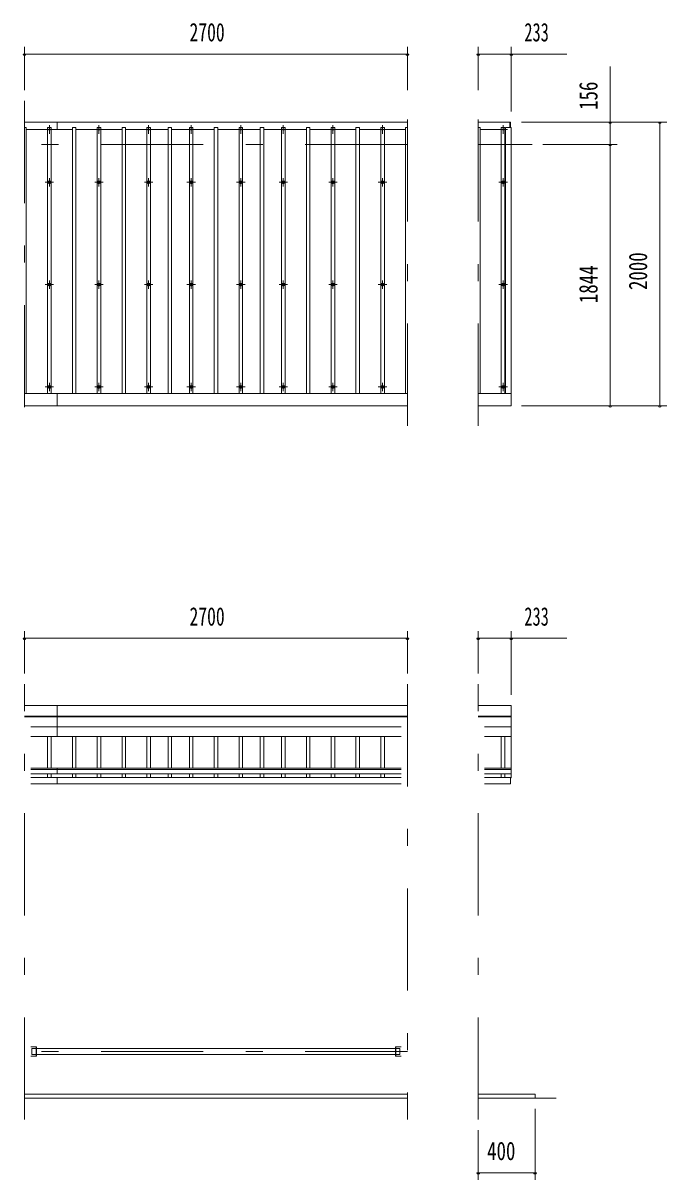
# Model space of a CAD drawing. Units: millimetres, scale not verified. Extents: x -25342 to 25343, y -10500 to 10500.
# Drawn here: x -10444 to -5904, y 1220 to 9377 of the extents above; entities that cross this region are included whole.
import ezdxf
from ezdxf.enums import TextEntityAlignment as Align

# ---------------------------------------------------------------- set-up
doc = ezdxf.new("R2010")
doc.units = ezdxf.units.MM
doc.header["$LTSCALE"] = 60
doc.linetypes.add('USER3', pattern=[24, 12, -5, 2, -5])
for name, color, linetype, lineweight in [('0-2_1-05BOLD', 7, 'Continuous', 18), ('0-3_1-25CENTER', 3, 'USER3', 18), ('0-4_1-45THIN', 4, 'Continuous', 18), ('0-5_1-55DIM', 3, 'Continuous', 18)]:
    doc.layers.add(name, color=color, linetype=linetype, lineweight=lineweight)
doc.styles.add('ＭＳ ゴシック', font='')
doc.styles.get('ＭＳ ゴシック').set_extended_font_data('MS Gothic')

msp = doc.modelspace()

# ---------------------------------------------------------------- linework, layer by layer
at = {"layer": '0-2_1-05BOLD'}
for p, q in [((-10434.14, 8677.67), (-7734.13, 8677.67)), ((-10204.13, 8626.18), (-10204.13, 8677.67)), ((-7011.13, 8641.19), (-7011.13, 8677.67)), ((-10434.14, 6765.11), (-7734.13, 6765.11)), ((-10204.13, 6677.67), (-10204.13, 6765.11)), ((-7234.13, 6765.11), (-7001.13, 6765.11)), ((-7734.13, 6677.67), (-10434.14, 6677.67)), ((-7734.13, 4563.67), (-10434.14, 4563.67)), ((-10434.14, 4488.53), (-7734.13, 4488.53)), ((-10204.13, 4345.48), (-10204.13, 4563.67)), ((-7234.13, 4563.67), (-7001.14, 4563.67)), ((-7234.13, 4488.53), (-7001.14, 4488.53)), ((-7734.13, 4484.46), (-10434.14, 4484.46)), ((-10389.59, 4414.97), (-7778.69, 4414.97)), ((-7001.13, 4484.46), (-7234.13, 4484.46)), ((-7001.14, 4414.97), (-7189.59, 4414.97)), ((-7778.69, 4345.48), (-10389.59, 4345.48)), ((-7189.59, 4345.48), (-7001.14, 4345.48)), ((-10389.59, 4123.86), (-7778.69, 4123.86)), ((-7778.69, 4113.43), (-10389.59, 4113.43)), ((-10389.59, 4083.82), (-7778.69, 4083.82)), ((-10204.13, 4123.86), (-10204.13, 4083.82)), ((-7001.14, 4123.86), (-7189.59, 4123.86)), ((-7189.59, 4113.43), (-7001.14, 4113.43)), ((-7001.14, 4083.82), (-7189.59, 4083.82)), ((-7778.69, 4057.49), (-10389.59, 4057.49)), ((-10389.59, 4012.49), (-7778.69, 4012.49)), ((-10204.13, 4057.49), (-10204.13, 4012.49)), ((-7189.59, 4057.49), (-7006.14, 4057.49)), ((-10352.79, 2157.67), (-10352.79, 2091.67)), ((-7818.69, 2146.02), (-10349.59, 2146.02)), ((-7815.49, 2091.67), (-7815.49, 2157.67)), ((-10349.59, 2091.67), (-10389.59, 2091.67)), ((-10349.59, 2103.32), (-7818.69, 2103.32)), ((-7815.49, 2103.32), (-7786.64, 2103.32)), ((-7734.13, 1824.67), (-10434.14, 1824.67)), ((-10434.14, 1794.67), (-7734.13, 1794.67)), ((-7234.13, 1794.67), (-6684.14, 1794.67))]:
    msp.add_line(p, q, dxfattribs=at)
for points in [[(-7234.13, 8677.67), (-7006.14, 8677.67), (-7006.14, 8641.19)], [(-7001.13, 8641.19), (-7001.13, 6677.67), (-7234.13, 6677.67)], [(-7041.14, 6765.11), (-7041.14, 8641.19), (-7001.13, 8641.19)], [(-7001.14, 4563.67), (-7001.14, 4054.91), (-7006.14, 4054.91)], [(-7006.14, 4057.49), (-7006.14, 4012.49), (-7189.59, 4012.49)], [(-10349.59, 2091.67), (-10349.59, 2157.67), (-10389.59, 2157.67)], [(-10352.79, 2146.02), (-10381.64, 2146.02), (-10381.64, 2103.32), (-10352.79, 2103.32)], [(-7778.69, 2157.67), (-7818.69, 2157.67), (-7818.69, 2091.67), (-7778.69, 2091.67)], [(-7786.64, 2103.32), (-7786.64, 2146.02), (-7815.49, 2146.02)], [(-6834.14, 1794.67), (-6834.14, 1824.67), (-7234.13, 1824.67)]]:
    msp.add_lwpolyline(points, dxfattribs=at)
for centre in [(-10259.14, 8254.17), (-9909.14, 8254.17), (-9559.14, 8254.17), (-9259.14, 8254.17), (-8909.14, 8254.17), (-8609.13, 8254.17), (-8259.13, 8254.17), (-7909.13, 8254.17), (-7059.13, 8254.17), (-10259.14, 7532.51), (-9909.14, 7532.51), (-9559.14, 7532.51), (-9259.14, 7532.51), (-8909.14, 7532.51), (-8609.13, 7532.51), (-8259.13, 7532.51), (-7909.13, 7532.51), (-7059.13, 7532.51), (-10259.14, 6810.85), (-9909.14, 6810.85), (-9559.14, 6810.85), (-9259.14, 6810.85), (-8909.14, 6810.85), (-8609.13, 6810.85), (-8259.13, 6810.85), (-7909.13, 6810.85), (-7059.13, 6810.85)]:
    msp.add_circle(centre, 10, dxfattribs=at)
for centre, start, end in [((-10259.14, 8616.22), 46.39838, 133.60162), ((-10259.14, 8637.22), 226.3961, 313.6039), ((-9909.14, 8616.22), 46.39838, 133.60162), ((-9909.14, 8637.22), 226.3961, 313.6039), ((-9559.14, 8616.22), 46.39838, 133.60162), ((-9559.14, 8637.22), 226.3961, 313.6039), ((-9259.14, 8616.22), 46.39838, 133.60162), ((-9259.14, 8637.22), 226.3961, 313.6039), ((-8909.14, 8616.22), 46.39838, 133.60162), ((-8909.14, 8637.22), 226.3961, 313.6039), ((-8609.13, 8616.22), 46.39838, 133.60162), ((-8609.13, 8637.22), 226.3961, 313.6039), ((-8259.13, 8616.22), 46.39838, 133.60162), ((-8259.13, 8637.22), 226.3961, 313.6039), ((-7909.13, 8616.22), 46.39838, 133.60162), ((-7909.13, 8637.22), 226.3961, 313.6039), ((-7059.13, 8616.22), 46.39838, 133.60162), ((-7059.13, 8637.22), 226.3961, 313.6039)]:
    msp.add_arc(centre, 14.5, start, end, dxfattribs=at)
at = {"layer": '0-3_1-25CENTER'}
for p, q in [((-10434.13, 8827.67), (-10434.13, 6537.67)), ((-7734.14, 6537.67), (-7734.14, 8827.67)), ((-7234.14, 6537.67), (-7234.14, 8827.67)), ((-10259.14, 8596.72), (-10259.14, 8656.71)), ((-9909.14, 8656.71), (-9909.14, 8596.72)), ((-9559.14, 8656.71), (-9559.14, 8596.72)), ((-9259.14, 8656.71), (-9259.14, 8596.72)), ((-8909.14, 8656.71), (-8909.14, 8596.72)), ((-8609.13, 8656.71), (-8609.13, 8596.72)), ((-8259.13, 8656.71), (-8259.13, 8596.72)), ((-7909.13, 8596.72), (-7909.13, 8656.71)), ((-7059.13, 8596.72), (-7059.13, 8656.71)), ((-10289.13, 8626.72), (-10229.13, 8626.72)), ((-9939.13, 8626.72), (-9879.14, 8626.72)), ((-9589.14, 8626.72), (-9529.14, 8626.72)), ((-9289.13, 8626.72), (-9229.14, 8626.72)), ((-8939.14, 8626.72), (-8879.14, 8626.72)), ((-8639.13, 8626.72), (-8579.14, 8626.72)), ((-8289.13, 8626.72), (-8229.13, 8626.72)), ((-7939.13, 8626.72), (-7879.13, 8626.72)), ((-7029.13, 8626.72), (-7089.13, 8626.72)), ((-7734.13, 8521.68), (-10434.14, 8521.68)), ((-7234.13, 8521.68), (-6854.13, 8521.68)), ((-10289.13, 8254.17), (-10229.13, 8254.17)), ((-10259.14, 8224.17), (-10259.14, 8284.17)), ((-9939.13, 8254.17), (-9879.14, 8254.17)), ((-9909.14, 8284.17), (-9909.14, 8224.17)), ((-9589.14, 8254.17), (-9529.14, 8254.17)), ((-9559.14, 8284.17), (-9559.14, 8224.17)), ((-9289.13, 8254.17), (-9229.14, 8254.17)), ((-9259.14, 8284.17), (-9259.14, 8224.17)), ((-8939.14, 8254.17), (-8879.14, 8254.17)), ((-8909.14, 8284.17), (-8909.14, 8224.17)), ((-8639.13, 8254.17), (-8579.14, 8254.17)), ((-8609.13, 8284.17), (-8609.13, 8224.17)), ((-8289.13, 8254.17), (-8229.13, 8254.17)), ((-8259.13, 8284.17), (-8259.13, 8224.17)), ((-7939.13, 8254.17), (-7879.13, 8254.17)), ((-7909.13, 8284.17), (-7909.13, 8224.17)), ((-7089.13, 8254.17), (-7029.13, 8254.17)), ((-7059.13, 8284.17), (-7059.13, 8224.17)), ((-10229.13, 7532.51), (-10289.13, 7532.51)), ((-10259.14, 7562.51), (-10259.14, 7502.51)), ((-9939.13, 7532.51), (-9879.14, 7532.51)), ((-9909.14, 7502.51), (-9909.14, 7562.51)), ((-9529.14, 7532.51), (-9589.14, 7532.51)), ((-9559.14, 7562.51), (-9559.14, 7502.51)), ((-9289.13, 7532.51), (-9229.14, 7532.51)), ((-9259.14, 7502.51), (-9259.14, 7562.51)), ((-8879.14, 7532.51), (-8939.14, 7532.51)), ((-8909.14, 7562.51), (-8909.14, 7502.51)), ((-8579.14, 7532.51), (-8639.13, 7532.51)), ((-8609.13, 7502.51), (-8609.13, 7562.51)), ((-8229.13, 7532.51), (-8289.13, 7532.51)), ((-8259.13, 7562.51), (-8259.13, 7502.51)), ((-7939.13, 7532.51), (-7879.13, 7532.51)), ((-7909.13, 7502.51), (-7909.13, 7562.51)), ((-7029.13, 7532.51), (-7089.13, 7532.51)), ((-7059.13, 7502.51), (-7059.13, 7562.51)), ((-10289.13, 6810.85), (-10229.13, 6810.85)), ((-10259.14, 6780.85), (-10259.14, 6840.84)), ((-9939.13, 6810.85), (-9879.14, 6810.85)), ((-9909.14, 6840.84), (-9909.14, 6780.85)), ((-9589.14, 6810.85), (-9529.14, 6810.85)), ((-9559.14, 6780.85), (-9559.14, 6840.84)), ((-9289.13, 6810.85), (-9229.14, 6810.85)), ((-9259.14, 6840.84), (-9259.14, 6780.85)), ((-8879.14, 6810.85), (-8939.14, 6810.85)), ((-8909.14, 6780.85), (-8909.14, 6840.84)), ((-8639.13, 6810.85), (-8579.14, 6810.85)), ((-8609.13, 6840.84), (-8609.13, 6780.85)), ((-8289.13, 6810.85), (-8229.13, 6810.85)), ((-8259.13, 6780.85), (-8259.13, 6840.84)), ((-7939.13, 6810.85), (-7879.13, 6810.85)), ((-7909.13, 6840.84), (-7909.13, 6780.85)), ((-7029.13, 6810.85), (-7089.13, 6810.85)), ((-7059.13, 6840.84), (-7059.13, 6780.85)), ((-10434.14, 1644.67), (-10434.14, 4714.67)), ((-7734.14, 4714.67), (-7734.14, 1644.67)), ((-7234.14, 1644.67), (-7234.14, 4714.67)), ((-7734.14, 2124.67), (-10434.14, 2124.67))]:
    msp.add_line(p, q, dxfattribs=at)
at = {"layer": '0-4_1-45THIN'}
for p, q in [((-10421.64, 8626.18), (-10271.64, 8626.18)), ((-10271.64, 6765.11), (-10271.64, 8641.19)), ((-10246.63, 8626.18), (-10096.64, 8626.18)), ((-10096.64, 8641.19), (-10096.64, 6765.11)), ((-10071.63, 8626.18), (-9921.63, 8626.18)), ((-9921.63, 6765.11), (-9921.63, 8641.19)), ((-9896.63, 8626.18), (-9746.64, 8626.18)), ((-9746.64, 8641.19), (-9746.64, 6765.11)), ((-9721.64, 8626.18), (-9571.63, 8626.18)), ((-9571.63, 8641.19), (-9571.63, 6765.11)), ((-9546.63, 8626.18), (-9421.64, 8626.18)), ((-9421.64, 8641.19), (-9421.64, 6765.11)), ((-9396.64, 8626.18), (-9271.63, 8626.18)), ((-9271.63, 8641.19), (-9271.63, 6765.11)), ((-9246.63, 8626.18), (-9096.64, 8626.18)), ((-9096.64, 6765.11), (-9096.64, 8641.19)), ((-9071.64, 8626.18), (-8921.63, 8626.18)), ((-8921.63, 6765.11), (-8921.63, 8641.19)), ((-8896.63, 8626.18), (-8771.63, 8626.18)), ((-8771.63, 8641.19), (-8771.63, 6765.11)), ((-8746.63, 8626.18), (-8621.63, 8626.18)), ((-8621.63, 8641.19), (-8621.63, 6765.11)), ((-8596.63, 8626.18), (-8446.63, 8626.18)), ((-8446.63, 6765.11), (-8446.63, 8641.19)), ((-8421.63, 8626.18), (-8271.64, 8626.18)), ((-8271.64, 8641.19), (-8271.64, 6765.11)), ((-8246.64, 8626.18), (-8096.63, 8626.18)), ((-8096.63, 8641.19), (-8096.63, 6765.11)), ((-8071.63, 8626.18), (-7921.63, 8626.18)), ((-7921.63, 8641.19), (-7921.63, 6765.11)), ((-7896.63, 8626.18), (-7746.63, 8626.18)), ((-7746.63, 8641.19), (-7734.13, 8641.19)), ((-7746.63, 8641.19), (-7746.63, 6765.11)), ((-7221.63, 8626.18), (-7071.63, 8626.18)), ((-7071.63, 8641.19), (-7071.63, 6765.11)), ((-7046.63, 8626.18), (-7041.14, 8626.18)), ((-10271.64, 4123.86), (-10271.64, 4345.48)), ((-10246.63, 4345.48), (-10246.63, 4123.86)), ((-10096.64, 4345.48), (-10096.64, 4123.86)), ((-10071.64, 4123.86), (-10071.64, 4345.48)), ((-9921.64, 4123.86), (-9921.64, 4345.48)), ((-9896.63, 4345.48), (-9896.63, 4123.86)), ((-9746.64, 4345.48), (-9746.64, 4123.86)), ((-9721.64, 4123.86), (-9721.64, 4345.48)), ((-9571.64, 4123.86), (-9571.64, 4345.48)), ((-9546.64, 4345.48), (-9546.64, 4123.86)), ((-9421.64, 4345.48), (-9421.64, 4123.86)), ((-9396.64, 4123.86), (-9396.64, 4345.48)), ((-9271.64, 4123.86), (-9271.64, 4345.48)), ((-9246.64, 4345.48), (-9246.64, 4123.86)), ((-9096.64, 4345.48), (-9096.64, 4123.86)), ((-9071.63, 4123.86), (-9071.63, 4345.48)), ((-8921.64, 4123.86), (-8921.64, 4345.48)), ((-8896.64, 4345.48), (-8896.64, 4123.86)), ((-8771.64, 4345.48), (-8771.64, 4123.86)), ((-8746.63, 4123.86), (-8746.63, 4345.48)), ((-8621.64, 4123.86), (-8621.64, 4345.48)), ((-8596.64, 4345.48), (-8596.64, 4123.86)), ((-8446.63, 4345.48), (-8446.63, 4123.86)), ((-8421.63, 4123.86), (-8421.63, 4345.48)), ((-8271.64, 4123.86), (-8271.64, 4345.48)), ((-8246.64, 4345.48), (-8246.64, 4123.86)), ((-8096.64, 4345.48), (-8096.64, 4123.86)), ((-8071.63, 4123.86), (-8071.63, 4345.48)), ((-7921.64, 4123.86), (-7921.64, 4345.48)), ((-7896.63, 4345.48), (-7896.63, 4123.86)), ((-7071.63, 4123.86), (-7071.63, 4345.48)), ((-7046.64, 4345.48), (-7046.64, 4123.86)), ((-10271.64, 4057.49), (-10271.64, 4083.82)), ((-10246.63, 4083.82), (-10246.63, 4057.49)), ((-10096.64, 4083.82), (-10096.64, 4057.49)), ((-10071.64, 4057.49), (-10071.64, 4083.82)), ((-9921.64, 4057.49), (-9921.64, 4083.82)), ((-9896.63, 4083.82), (-9896.63, 4057.49)), ((-9746.64, 4083.82), (-9746.64, 4057.49)), ((-9721.64, 4057.49), (-9721.64, 4083.82)), ((-9571.64, 4057.49), (-9571.64, 4083.82)), ((-9546.64, 4083.82), (-9546.64, 4057.49)), ((-9421.64, 4083.82), (-9421.64, 4057.49)), ((-9396.64, 4057.49), (-9396.64, 4083.82)), ((-9271.64, 4057.49), (-9271.64, 4083.82)), ((-9246.64, 4083.82), (-9246.64, 4057.49)), ((-9096.64, 4083.82), (-9096.64, 4057.49)), ((-9071.63, 4057.49), (-9071.63, 4083.82)), ((-8921.64, 4057.49), (-8921.64, 4083.82)), ((-8896.64, 4083.82), (-8896.64, 4057.49)), ((-8771.64, 4083.82), (-8771.64, 4057.49)), ((-8746.63, 4057.49), (-8746.63, 4083.82)), ((-8621.64, 4057.49), (-8621.64, 4083.82)), ((-8596.64, 4083.82), (-8596.64, 4057.49)), ((-8446.63, 4083.82), (-8446.63, 4057.49)), ((-8421.63, 4057.49), (-8421.63, 4083.82)), ((-8271.64, 4057.49), (-8271.64, 4083.82)), ((-8246.64, 4083.82), (-8246.64, 4057.49)), ((-8096.64, 4083.82), (-8096.64, 4057.49)), ((-8071.63, 4057.49), (-8071.63, 4083.82)), ((-7921.64, 4057.49), (-7921.64, 4083.82)), ((-7896.63, 4083.82), (-7896.63, 4057.49)), ((-7071.63, 4083.82), (-7071.63, 4057.49)), ((-7046.64, 4057.49), (-7046.64, 4083.82))]:
    msp.add_line(p, q, dxfattribs=at)
for points in [[(-10421.64, 6765.11), (-10421.64, 8641.19), (-10434.14, 8641.19)], [(-10271.64, 8641.19), (-10246.63, 8641.19), (-10246.63, 6765.11)], [(-10071.63, 6765.11), (-10071.63, 8641.19), (-10096.64, 8641.19)], [(-9921.63, 8641.19), (-9896.63, 8641.19), (-9896.63, 6765.11)], [(-9721.64, 6765.11), (-9721.64, 8641.19), (-9746.64, 8641.19)], [(-9546.63, 6765.11), (-9546.63, 8641.19), (-9571.63, 8641.19)], [(-9396.64, 6765.11), (-9396.64, 8641.19), (-9421.64, 8641.19)], [(-9246.63, 6765.11), (-9246.63, 8641.19), (-9271.63, 8641.19)], [(-9096.64, 8641.19), (-9071.64, 8641.19), (-9071.64, 6765.11)], [(-8921.63, 8641.19), (-8896.63, 8641.19), (-8896.63, 6765.11)], [(-8746.63, 6765.11), (-8746.63, 8641.19), (-8771.63, 8641.19)], [(-8596.63, 6765.11), (-8596.63, 8641.19), (-8621.63, 8641.19)], [(-8446.63, 8641.19), (-8421.63, 8641.19), (-8421.63, 6765.11)], [(-8246.64, 6765.11), (-8246.64, 8641.19), (-8271.64, 8641.19)], [(-8071.63, 6765.11), (-8071.63, 8641.19), (-8096.63, 8641.19)], [(-7896.63, 6765.11), (-7896.63, 8641.19), (-7921.63, 8641.19)], [(-7221.63, 6765.11), (-7221.63, 8641.19), (-7234.13, 8641.19)], [(-7046.63, 6765.11), (-7046.63, 8641.19), (-7071.63, 8641.19)]]:
    msp.add_lwpolyline(points, dxfattribs=at)
at = {"layer": '0-5_1-55DIM'}
for p, q in [((-10424.14, 9158.67), (-10444.14, 9158.67)), ((-10434.14, 9208.67), (-10434.14, 8902.68)), ((-10434.14, 9158.67), (-7734.13, 9158.67)), ((-7734.13, 9158.67), (-10434.14, 9158.67)), ((-7724.13, 9158.67), (-7744.13, 9158.67)), ((-7734.13, 8902.68), (-7734.13, 9208.67)), ((-7224.13, 9158.67), (-7244.13, 9158.67)), ((-7234.13, 8902.68), (-7234.13, 9208.67)), ((-7234.13, 9158.67), (-7001.14, 9158.67)), ((-7234.13, 9158.67), (-6608.64, 9158.67)), ((-6991.14, 9158.67), (-7011.14, 9158.67)), ((-7001.14, 8752.68), (-7001.14, 9208.67)), ((-6304.14, 9070.17), (-6304.14, 6677.67)), ((-6929.13, 8677.67), (-5904.14, 8677.67)), ((-6294.14, 8677.67), (-6314.14, 8677.67)), ((-6304.14, 8521.68), (-6304.14, 8677.67)), ((-5944.14, 8677.67), (-5964.14, 8677.67)), ((-5954.14, 6677.67), (-5954.14, 8677.67)), ((-5954.14, 8677.67), (-5954.14, 6677.67)), ((-6779.13, 8521.68), (-6254.14, 8521.68)), ((-6294.14, 8521.67), (-6314.14, 8521.67)), ((-6304.14, 6677.67), (-6304.14, 8521.68)), ((-5904.14, 6677.67), (-6929.13, 6677.67)), ((-6294.14, 6677.67), (-6314.14, 6677.67)), ((-5944.14, 6677.67), (-5964.14, 6677.67)), ((-10434.14, 4789.67), (-10434.14, 5088.67)), ((-7734.13, 5088.67), (-7734.13, 4789.67)), ((-7234.13, 4789.67), (-7234.13, 5088.67)), ((-7001.13, 5088.67), (-7001.13, 4639.67)), ((-10424.14, 5038.67), (-10444.14, 5038.67)), ((-10434.14, 5038.67), (-7734.13, 5038.67)), ((-10434.14, 5038.67), (-7734.13, 5038.67)), ((-7724.14, 5038.67), (-7744.14, 5038.67)), ((-7224.13, 5038.67), (-7244.13, 5038.67)), ((-7234.13, 5038.67), (-7001.13, 5038.67)), ((-7234.13, 5038.67), (-6608.64, 5038.67)), ((-6991.13, 5038.67), (-7011.13, 5038.67)), ((-6834.13, 1219.67), (-6834.13, 1719.67)), ((-7234.13, 1219.67), (-7234.13, 1569.67)), ((-7224.13, 1269.67), (-7244.13, 1269.67)), ((-7234.13, 1269.67), (-6834.13, 1269.67)), ((-6834.13, 1269.67), (-7234.13, 1269.67)), ((-6824.13, 1269.67), (-6844.13, 1269.67))]:
    msp.add_line(p, q, dxfattribs=at)
for centre in [(-10434.14, 9158.67), (-7734.13, 9158.67), (-7234.13, 9158.67), (-7001.14, 9158.67), (-6304.14, 8677.67), (-5954.14, 8677.67), (-6304.14, 8521.67), (-6304.14, 6677.67), (-5954.14, 6677.67), (-10434.14, 5038.67), (-7734.14, 5038.67), (-7234.13, 5038.67), (-7001.13, 5038.67), (-7234.13, 1269.67), (-6834.13, 1269.67)]:
    msp.add_arc(centre, 10, 180, 0, dxfattribs=at)

# ---------------------------------------------------------------- texts
at = {"layer": '0-5_1-55DIM', "color": 7, "style": 'ＭＳ ゴシック'}
for s, width, p in [('2700', 0.7, (-9270.74, 9208.67)), ('233', 0.65, (-6909.31, 9208.67)), ('2700', 0.7, (-9270.74, 5088.67)), ('233', 0.65, (-6909.31, 5088.67)), ('400', 0.75, (-7171.76, 1319.67))]:
    msp.add_text(s, height=130.2, dxfattribs=dict(at, width=width)).set_placement(p, align=Align.BOTTOM_LEFT)
at = {"layer": '0-5_1-55DIM', "color": 7, "style": 'ＭＳ ゴシック', "width": 0.75}
for s, p in [('156', (-6354.14, 8765.03)), ('2000', (-6004.14, 7494.64)), ('1844', (-6354.14, 7402.12))]:
    msp.add_text(s, height=130.2, rotation=90, dxfattribs=at).set_placement(p, align=Align.BOTTOM_LEFT)

doc.saveas('drawing.dxf')
